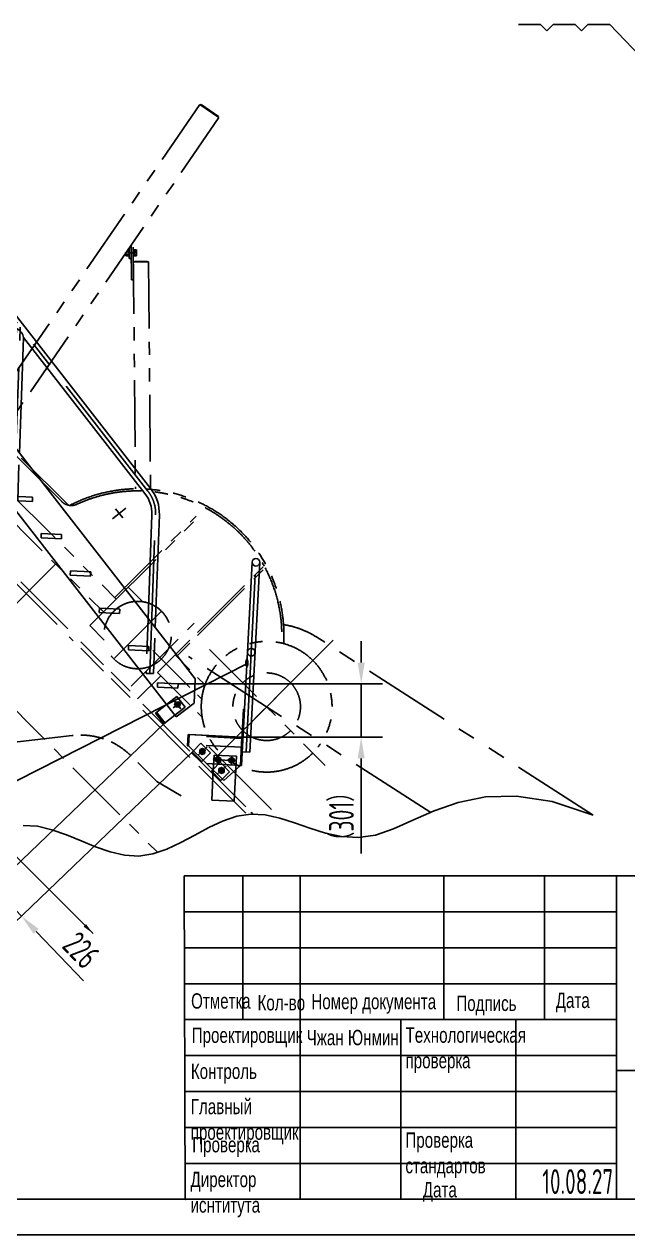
# Model space of a CAD drawing. Header units: millimetres. Extents: x 0 to 16800, y -469 to 11880.
# Drawn here: x 8400 to 11802, y 0 to 6825 of the extents above; entities that cross this region are included whole.
import ezdxf
from ezdxf.enums import TextEntityAlignment as Align

# ---------------------------------------------------------------- set-up
doc = ezdxf.new("R2010")
doc.units = ezdxf.units.MM
doc.header["$LTSCALE"] = 400
for name, pattern in [('F', [0.75, 0.5, -0.25]), ('G', [2, 1.25, -0.25, 0.25, -0.25]), ('K', [2.5, 1.25, -0.25, 0.25, -0.25, 0.25, -0.25])]:
    doc.linetypes.add(name, pattern=pattern)
for name, color, linetype in [('01', 7, 'Continuous'), ('02', 1, 'Continuous'), ('04', 2, 'F'), ('05', 4, 'G'), ('07', 6, 'K'), ('08', 1, 'Continuous'), ('11', 3, 'Continuous'), ('THICK', 7, 'Continuous')]:
    doc.layers.add(name, color=color, linetype=linetype)
doc.styles.get("Standard").update_dxf_attribs({"font": 'isocp', "width": 0.707, "bigfont": 'intecad.shx'})
doc.dimstyles.new('INTE', dxfattribs={"dimscale": 40, "dimtxt": 3.5, "dimasz": 3, "dimexe": 3, "dimexo": 0, "dimgap": 1, "dimtad": 1, "dimdec": 0, "dimdsep": 46, "dimtxsty": 'Standard', "dimcen": 0, "dimclrd": 1, "dimclre": 1, "dimclrt": 3, "dimaunit": 1, "dimadec": 0, "dimazin": 0, "dimtfac": 1, "dimtdec": 0, "dimtmove": 0, "dimatfit": 0, "dimfxl": 1, "dimarcsym": 0})

# ---------------------------------------------------------------- blocks, each defined once
blk = doc.blocks.new('*U1')
at = {"layer": '01'}
for p, q in [((-15.1, 5), (-15.1, 0)), ((0, 5), (-15.1, 5)), ((-15.1, 0), (0, 0)), ((0, 0), (-2.9, 5)), ((0, 5), (2.9, 0)), ((0, 5), (15.1, 5)), ((15.1, 0), (0, 0)), ((15.1, 5), (15.1, 0))]:
    blk.add_line(p, q, dxfattribs=at)
at = {"layer": '05'}
blk.add_line((0, 7.1), (0, -2.1), dxfattribs=at)
blk = doc.blocks.new('Q7')
at = {"layer": '07', "linetype": 'K', "ltscale": 0.75}
h = blk.add_hatch(color=6, dxfattribs=at)
h.paths.add_polyline_path([(51448, 1660.2), (51448, 1657.2), (51451, 1657.2)])
h.paths.add_polyline_path([(51377, 1660.8), (51374, 1657.8), (51377, 1657.8)])
h.paths.add_polyline_path([(51457.1, 1556.1), (51454.1, 1556.1), (51454.1, 1553.1)])
at = {"layer": '05', "color": 4, "linetype": 'G', "ltscale": 0.75}
blk.add_line((58584.2, 5593.9), (51319.5, -1670.8), dxfattribs=at)
at = {"layer": '05'}
blk.add_line((51893.5, -46.1), (53267.3, -1419.8), dxfattribs=at)
at = {"layer": '05', "color": 4, "linetype": 'G'}
blk.add_line((51004.9, -1150.9), (50329.1, -475.2), dxfattribs=at)
at = {"layer": '07', "color": 6, "linetype": 'K', "ltscale": 0.75}
for p, q in [((51080.3, 2544.9), (50973.2, 2471.3)), ((51074.2, 2545), (50975.3, 2477)), ((51074.2, 2545), (51076.2, 2542.1)), ((51080.3, 2544.9), (52243.7, 852.2)), ((50973.2, 2471.3), (52136.6, 778.5)), ((50975.3, 2477), (50977.3, 2474.1)), ((51434.9, 1708.3), (51504, 1707.7)), ((51438, 1708.3), (51437.8, 1691.5)), ((51438, 1708.3), (51438.1, 1725.1)), ((51450.5, 1718.2), (51438, 1718.3)), ((51438.1, 1725.1), (51450.6, 1724.9)), ((51478.8, 1707.9), (51442.3, 1708.3)), ((51455.7, 1740.1), (51443.9, 378.6)), ((51450.3, 1691.4), (51450.5, 1708.2)), ((51450.6, 1724.9), (51450.5, 1708.2)), ((51455.3, 1691.4), (51455.5, 1708.1)), ((51455.6, 1724.9), (51455.5, 1708.1)), ((51461.9, 1708.1), (51485.3, 1707.9)), ((51467.7, 1740), (51466.1, 1556)), ((51467.8, 1751.6), (51467.2, 1676)), ((51498.5, 1707.8), (51478.4, 1707.9)), ((51479.7, 1734.4), (51479.2, 1675.9)), ((51479.3, 1691.5), (51479.5, 1707.9)), ((51479.6, 1724.4), (51479.5, 1707.9)), ((51491, 1717.8), (51479.5, 1717.9)), ((51497.5, 1707.8), (51497.3, 1691.3)), ((51370, 1657.9), (51358.8, 375.4)), ((51370, 1657.9), (51358.8, 375.4)), ((51455, 1657.1), (51370, 1657.9)), ((51374, 1657.8), (51377, 1660.8)), ((51448, 1660.2), (51377, 1660.8)), ((51377, 1660.8), (51377, 1657.8)), ((51437.8, 1691.5), (51450.3, 1691.4)), ((51450.4, 1698.2), (51437.9, 1698.3)), ((51448, 1660.2), (51448, 1657.2)), ((51451, 1657.2), (51448, 1660.2)), ((51467.2, 1676), (51479.2, 1675.9)), ((51497.3, 1691.3), (51479.3, 1691.5)), ((51497.4, 1697.8), (51479.4, 1697.9)), ((51497.4, 1697.8), (51500.4, 1697.7)), ((51500.4, 1697.7), (51500.4, 1704.2)), ((51466.1, 1556), (51454.1, 1556.1)), ((51457.1, 1556.1), (51454.1, 1553.1)), ((51825.3, -411.3), (53708.4, 1471.9)), ((51885, -387), (53729.9, 1458)), ((52692.5, 897.9), (51551.6, -243.1)), ((52764.6, 825), (51624, -315.5)), ((51821.8, 286), (52305, 769.2)), ((51859.3, 306.5), (52313.5, 760.7)), ((51592.9, -284.4), (51093.4, 215.1)), ((51560, -234.6), (51101.8, 223.6)), ((51094.2, -449), (50703.6, -58.4)), ((51094.2, -432), (50709.6, -47.4)), ((51402.8, -258.2), (51484.7, -176.2)), ((51297, -311.7), (51596, -610.6)), ((51592.9, -284.4), (51701.1, -392.6)), ((51468.7, -735), (51113, -379.4)), ((51619.2, -474.5), (51701.1, -392.6)), ((51269.8, -607.6), (51136.5, -474.3)), ((51794.2, -477.7), (51816.7, -455.3)), ((51026.1, -528.1), (50373.7, -1180.5)), ((50399, -545.1), (50913.7, -1059.7)), ((51212.1, -566.9), (51136.5, -491.3)), ((51345.1, -532.3), (51136.5, -740.8)), ((51623.2, -613.3), (51751.9, -484.6)), ((51623.2, -648.7), (51751.9, -520)), ((51136.5, -642.5), (51220.6, -558.4)), ((51269.4, -607.2), (51319.3, -657.1)), ((51319.3, -657.1), (51136.5, -839.8)), ((51431.4, -805.2), (51301.2, -675.1)), ((51473.2, -763.3), (51580.9, -655.6)), ((51051.6, -727.5), (51094.2, -684.8)), ((51473.2, -798.7), (51580.9, -691)), ((51094.2, -783.1), (51070.1, -807.3)), ((51136.5, -1100), (51430.9, -805.6)), ((51094.2, -882.1), (51068, -908.4)), ((51136.5, -1135.4), (51430.9, -841)), ((51800.1, -1012.3), (52207.9, -1058.7)), ((50822.1, -1414.5), (51094.2, -1142.3)), ((50822.1, -1449.8), (51094.2, -1177.7)), ((51430.9, -1164.8), (51323.6, -1272.2)), ((51323.6, -1272.2), (51185.4, -1352.5)), ((50779.8, -1456.8), (50791.7, -1444.8))]:
    blk.add_line(p, q, dxfattribs=at)
at = {"layer": '07', "color": 6, "linetype": 'K'}
for p, q in [((48863.5, -1461.2), (50421.1, -458.5)), ((49778.8, -1445.8), (51144, -566.9)), ((51029.4, -1076.3), (50673.1, -1432.7))]:
    blk.add_line(p, q, dxfattribs=at)
at = {"layer": '07', "color": 6, "linetype": 'K', "ltscale": 0.75}
for centre, radius, start, end in [((51431.7, -446.4), 825, 62.39093, 183.33406), ((51431.7, -446.4), 813, 65.13339, 151.38058), ((51805.5, 360.2), 76, 245.13339, 315), ((51431.7, -446.4), 813, 152.20659, 183.17246), ((51431.4, -446), 190, 45, 170.38328), ((51431.4, -446), 190, 9.61672, 45), ((51431.4, -446), 190, 183.18586, 225), ((50704.1, -850.1), 368.5, 224.92226, 218.33024), ((51431.4, -446), 190, 225, 321.92891), ((50704.1, -850.1), 190.5, 224.84962, 212.01641), ((51754.2, -1415.7), 406, 90.32291, 108.82211), ((51754.2, -1415.7), 406, 83.51037, 84.34424), ((51754.2, -1415.7), 406, 115.2658, 133.79571)]:
    blk.add_arc(centre, radius, start, end, dxfattribs=at)
at = {"layer": '07', "color": 6, "linetype": 'K'}
blk.add_arc((50682.3, -864.2), 482.5, 98.75459, 122.77274, dxfattribs=at)
at = {"layer": '07', "color": 6, "linetype": 'K', "ltscale": 0.75, "xscale": -0.9999999999999999, "rotation": 89.4999999999318}
blk.add_blockref('*U1', (51455.5, 1708.1), dxfattribs=at)
blk = doc.blocks.new('*U24')
at = {"layer": '01'}
for p, q in [((0, 16.5), (-15, 7.8)), ((-15, 7.8), (-15, 0)), ((-15, -7.8), (-15, 0)), ((15, 7.8), (0, 16.5)), ((15, 0), (15, 7.8)), ((15, 0), (15, -7.8)), ((0, -16.5), (-15, -7.8)), ((15, -7.8), (0, -16.5))]:
    blk.add_line(p, q, dxfattribs=at)
at = {"layer": '05'}
for p, q in [((-16.9, 0), (16.3, 0)), ((0, -18.3), (0, 17.9))]:
    blk.add_line(p, q, dxfattribs=at)
blk = doc.blocks.new('10-1')
at = {"ltscale": 1.5}
for p, q in [((77234.4, 51903.8), (79818.4, 51903.8)), ((79818.4, 51903.8), (79818.4, 51861.5)), ((79818.4, 51900.6), (79821.4, 51900.6)), ((79821.4, 51900.6), (79821.4, 51864.6)), ((76602.3, 51442.5), (77088.9, 51850.8)), ((76668.1, 51442.5), (77116.1, 51818.4)), ((77234.4, 51861.5), (78347.8, 51861.5)), ((77848.4, 51442.5), (78347.8, 51861.5)), ((77914.2, 51442.5), (78413.6, 51861.5)), ((78413.6, 51861.5), (79058.7, 51861.5)), ((78909.7, 51271.6), (79612.6, 51861.5)), ((78936.8, 51239.2), (79678.4, 51861.5)), ((79124.5, 51861.5), (79612.6, 51861.5)), ((79678.4, 51861.5), (79818.4, 51861.5)), ((79818.4, 51864.6), (79821.4, 51864.6)), ((78909.7, 51271.6), (78936.8, 51239.2))]:
    blk.add_line(p, q, dxfattribs=at)
at = {"ltscale": 0.666667}
for p, q in [((78802.4, 51900.6), (78799.4, 51900.6)), ((78799.4, 51900.6), (78799.4, 51864.6)), ((78802.4, 51903.8), (79818.4, 51903.8)), ((78802.4, 51903.8), (78802.4, 51861.5)), ((79818.4, 51903.8), (79818.4, 51861.5)), ((79818.4, 51900.6), (79821.4, 51900.6)), ((79821.4, 51900.6), (79821.4, 51864.6)), ((78361.2, 51276.1), (79058.7, 51861.5)), ((78388.4, 51243.7), (79124.5, 51861.5)), ((78802.4, 51864.6), (78799.4, 51864.6)), ((78802.4, 51861.5), (79058.7, 51861.5)), ((79124.5, 51861.5), (79612.6, 51861.5)), ((79678.4, 51861.5), (79818.4, 51861.5)), ((79818.4, 51864.6), (79821.4, 51864.6)), ((78361.2, 51276.1), (78388.4, 51243.7))]:
    blk.add_line(p, q, dxfattribs=at)
for p, q in [((76236, 51442.5), (76132, 51353.5)), ((76236, 51442.5), (79179, 51442.5)), ((79179, 51442.5), (79244, 51366.4)), ((76132, 51226.5), (76132, 51353.5)), ((79080, 51226.5), (79244, 51366.4)), ((76132, 51226.5), (79080, 51226.5)), ((76145, 51147.5), (76145, 51226.5)), ((76221, 51147.5), (76221, 51226.5)), ((76145, 51147.5), (76221, 51147.5)), ((76145, 51147.5), (76221, 51147.5))]:
    blk.add_line(p, q)
for centre in [(79196.6, 51368), (76183, 51274.5), (76183, 51274.5), (79090.1, 51277.1)]:
    blk.add_circle(centre, 11)
for radius in [226.3, 184]:
    blk.add_arc((77234.4, 51677.5), radius, 90, 130)
at = {"ltscale": 1.5}
for centre in [(78380.6, 51799.7), (79645.5, 51799.7)]:
    blk.add_arc(centre, 70, 61.96647, 118.03353, dxfattribs=at)
at = {"ltscale": 0.666667}
for centre in [(79091.6, 51799.7), (79645.5, 51799.7)]:
    blk.add_arc(centre, 70, 61.96647, 118.03353, dxfattribs=at)
at = {"layer": '04', "color": 2, "linetype": 'F'}
for p, q in [((76403.3, 51275.5), (76602.3, 51442.5)), ((76668.1, 51442.5), (76430.5, 51243.1)), ((77644.8, 51271.6), (77848.4, 51442.5)), ((77914.2, 51442.5), (77672, 51239.2)), ((76254.1, 51332.9), (76273.2, 51349)), ((76254.1, 51332.9), (76328.8, 51245.5)), ((76273.2, 51349), (76347.9, 51261.5)), ((76521, 51332.9), (76540.1, 51349)), ((76521, 51332.9), (76595.7, 51245.5)), ((76540.1, 51349), (76614.8, 51261.5)), ((76787.9, 51332.9), (76807.1, 51349)), ((76787.9, 51332.9), (76862.6, 51245.5)), ((76807.1, 51349), (76881.7, 51261.5)), ((77054.8, 51332.9), (77074, 51349)), ((77054.8, 51332.9), (77129.5, 51245.5)), ((77074, 51349), (77148.6, 51261.5)), ((77321.7, 51332.9), (77340.9, 51349)), ((77321.7, 51332.9), (77396.4, 51245.5)), ((77340.9, 51349), (77415.5, 51261.5)), ((77588.6, 51332.9), (77607.8, 51349)), ((77588.6, 51332.9), (77663.3, 51245.5)), ((77607.8, 51349), (77682.4, 51261.5)), ((77855.5, 51332.9), (77874.7, 51349)), ((77855.5, 51332.9), (77930.2, 51245.5)), ((77874.7, 51349), (77949.4, 51261.5)), ((78089.6, 51332.9), (78108.7, 51349)), ((78089.6, 51332.9), (78164.2, 51245.5)), ((78108.7, 51349), (78183.4, 51261.5)), ((78356.5, 51332.9), (78375.6, 51349)), ((78356.5, 51332.9), (78431.1, 51245.5)), ((78375.6, 51349), (78450.3, 51261.5)), ((78623.4, 51332.9), (78642.5, 51349)), ((78623.4, 51332.9), (78698.1, 51245.5)), ((78642.5, 51349), (78717.2, 51261.5)), ((78890.3, 51332.9), (78909.4, 51349)), ((78890.3, 51332.9), (78965, 51245.5)), ((78909.4, 51349), (78984.1, 51261.5)), ((76145, 51299.5), (76145, 51226.5)), ((76145, 51299.5), (76221, 51299.5)), ((76221, 51299.5), (76221, 51226.5)), ((76328.8, 51245.5), (76347.9, 51261.5)), ((76595.7, 51245.5), (76614.8, 51261.5)), ((76862.6, 51245.5), (76881.7, 51261.5)), ((77129.5, 51245.5), (77148.6, 51261.5)), ((77396.4, 51245.5), (77415.5, 51261.5)), ((77663.3, 51245.5), (77682.4, 51261.5)), ((77930.2, 51245.5), (77949.4, 51261.5)), ((78164.2, 51245.5), (78183.4, 51261.5)), ((78431.1, 51245.5), (78450.3, 51261.5)), ((78698.1, 51245.5), (78717.2, 51261.5)), ((78965, 51245.5), (78984.1, 51261.5)), ((76145, 51155.5), (76221, 51155.5))]:
    blk.add_line(p, q, dxfattribs=at)
at = {"layer": '04', "color": 2, "linetype": 'F', "ltscale": 1.5}
for p, q in [((76403.3, 51275.5), (76430.5, 51243.1)), ((77644.8, 51271.6), (77672, 51239.2))]:
    blk.add_line(p, q, dxfattribs=at)
at = {"layer": '05', "ltscale": 1.5}
for p, q in [((77234.4, 51882.6), (79865.8, 51882.6)), ((77658.4, 51255.4), (78405.9, 51882.6)), ((78923.2, 51255.4), (79670.7, 51882.6)), ((76416.9, 51259.3), (77102.5, 51834.6))]:
    blk.add_line(p, q, dxfattribs=at)
at = {"layer": '05', "ltscale": 0.666667}
for p, q in [((78374.8, 51259.9), (79116.8, 51882.6)), ((78757.7, 51882.6), (79865.8, 51882.6))]:
    blk.add_line(p, q, dxfattribs=at)
at = {"layer": '05', "color": 4, "linetype": 'G', "ltscale": 1.5}
for p, q in [((77202.5, 51677.5), (77268.8, 51677.5)), ((77234.4, 51725.7), (77234.4, 51629.8))]:
    blk.add_line(p, q, dxfattribs=at)
at = {"layer": '05', "color": 4, "linetype": 'G'}
for p, q in [((79059.3, 51250.8), (79223.3, 51390.8)), ((79175.8, 51392.3), (79217.3, 51343.7)), ((76153.1, 51274.5), (76212.8, 51274.5)), ((76158.4, 51274.5), (76208.8, 51274.5)), ((76183, 51244.6), (76183, 51304.3)), ((76183, 51250.4), (76183, 51299.5)), ((79069.3, 51301.4), (79110.9, 51252.8))]:
    blk.add_line(p, q, dxfattribs=at)
blk.add_arc((77234.4, 51677.5), 205.2, 90, 130, dxfattribs=at)
at = {"rotation": 270.0000046057086}
blk.add_blockref('*U24', (76183, 51274.7), dxfattribs=at)
blk = doc.blocks.new('*U27')
at = {"layer": '01'}
for p, q in [((0, 16.5), (-15, 7.8)), ((-15, 7.8), (-15, 0)), ((-15, -7.8), (-15, 0)), ((15, 7.8), (0, 16.5)), ((15, 0), (15, 7.8)), ((15, 0), (15, -7.8)), ((0, -16.5), (-15, -7.8)), ((15, -7.8), (0, -16.5))]:
    blk.add_line(p, q, dxfattribs=at)
at = {"layer": '05'}
for p, q in [((-16.9, 0), (16.3, 0)), ((0, -18.3), (0, 17.9))]:
    blk.add_line(p, q, dxfattribs=at)
blk = doc.blocks.new('9-2')
at = {"ltscale": 2}
for p, q in [((65912.2, 30202.5), (65912.2, 31273.4)), ((65954.5, 30765.4), (65954.5, 31273.4)), ((65954.5, 30125.5), (65954.5, 30765.4)), ((65954.5, 30443.5), (65960.5, 30443.5)), ((65960.5, 30125.5), (65960.5, 30443.5)), ((65960.5, 30284.5), (65960.5, 30125.5)), ((65960.5, 30284.5), (65960.5, 30125.5)), ((66264.5, 30284.5), (65960.5, 30284.5)), ((65960.5, 30284.5), (66258.5, 30284.5)), ((66258.5, 30284.5), (66258.5, 30220.5)), ((66258.5, 30284.5), (66258.5, 30220.5)), ((66264.5, 30284.5), (66264.5, 30220.5)), ((65912.2, 30202.5), (65954.5, 30202.5)), ((66050.5, 30034.5), (66258.5, 30220.5)), ((66258.5, 30220.5), (66152.5, 30125.5)), ((66168.2, 30188.6), (66175.2, 30181.5)), ((66239.9, 30182.5), (66183.4, 30131.7)), ((66183.8, 30204.1), (66190.8, 30196.9)), ((66229.2, 30194.3), (66239.9, 30182.5)), ((66264.5, 30220.5), (66258.5, 30220.5)), ((65954.5, 30125.5), (65960.5, 30125.5)), ((65960.5, 30125.5), (66050.5, 30034.5)), ((65985.5, 30100.2), (65985.5, 29921.5)), ((66070.4, 30102.6), (66077.4, 30095.5)), ((66172.6, 30143.7), (66183.4, 30131.7)), ((66054.7, 30087.1), (66061.8, 30080)), ((66059.1, 30042.2), (66069.9, 30030.2)), ((66126.4, 30081.1), (66069.9, 30030.2)), ((66112.5, 30089.9), (66112.5, 29921.5)), ((66115.8, 30092.9), (66126.4, 30081.1)), ((65985.5, 29921.5), (66112.5, 29921.5))]:
    blk.add_line(p, q, dxfattribs=at)
for centre, radius in [((65933.4, 31273.4), 21.1), ((66179.5, 30192.8), 11), ((66011.5, 30150.5), 11), ((66011.5, 30150.5), 11), ((66066.1, 30091.3), 11), ((66087.5, 30150.5), 11), ((66087.5, 30150.5), 11)]:
    blk.add_circle(centre, radius, dxfattribs=at)
for centre, start, end in [((66176, 30196.3), 44.68345, 224.68345), ((66183, 30189.2), 224.68345, 44.68345), ((66062.5, 30094.9), 44.68345, 224.68345), ((66069.6, 30087.8), 224.68345, 44.68345)]:
    blk.add_arc(centre, 11, start, end, dxfattribs=at)
at = {"layer": '04', "color": 2, "linetype": 'F'}
for p, q in [((65960.5, 30277.5), (66258.5, 30277.5)), ((65960.5, 30227.5), (66258.5, 30227.5))]:
    blk.add_line(p, q, dxfattribs=at)
at = {"layer": '04', "color": 2, "linetype": 'F', "ltscale": 2}
for p, q in [((66189.7, 30238.3), (66133.2, 30187.4)), ((66189.7, 30238.3), (66229.2, 30194.3)), ((65985.5, 30175.5), (65985.5, 30100.2)), ((65985.5, 30175.5), (66112.5, 30175.5)), ((66112.5, 30175.5), (66112.5, 30089.9)), ((66133.2, 30187.4), (66172.6, 30143.7)), ((66235.8, 30187), (66179.4, 30136.1)), ((66152.5, 30125.5), (65960.5, 30125.5)), ((66076.2, 30136.8), (66019.8, 30086)), ((66076.2, 30136.8), (66115.8, 30092.9)), ((66019.8, 30086), (66059.1, 30042.2)), ((66122.4, 30085.5), (66065.9, 30034.7))]:
    blk.add_line(p, q, dxfattribs=at)
blk.add_circle((65933.4, 30765.4), 21.1, dxfattribs=at)
at = {"layer": '05', "color": 4, "linetype": 'G', "ltscale": 2}
for p, q in [((65933.4, 30202.5), (65933.4, 31294.5)), ((66011.5, 30176.4), (66011.5, 30125.5)), ((66011.5, 30175.5), (66011.5, 30121.4)), ((66087.5, 30175.5), (66087.5, 30123)), ((66087.5, 30172.8), (66087.5, 30125.5)), ((66153.4, 30219.1), (66202, 30170)), ((66194.3, 30206.1), (66164, 30178.8)), ((65985.5, 30150.5), (66112.5, 30150.5)), ((66113.6, 30150.5), (65987.8, 30150.5)), ((66041.8, 30115.9), (66088.6, 30068.5)), ((66080.8, 30104.6), (66050.6, 30077.4))]:
    blk.add_line(p, q, dxfattribs=at)
for p in [(66011.8, 30150.9), (66087.8, 30150.5), (66179.4, 30192.4), (66065.9, 30091)]:
    blk.add_blockref('*U27', p)
at = {"layer": '02', "width": 0.605172}
blk.add_text('●', height=20, dxfattribs=at).set_placement((66173.4, 30182.2), (66185.4, 30182.2), align=Align.FIT)
blk = doc.blocks.new('*D33')
at = {"layer": '08', "color": 1, "lineweight": -2}
for p, q in [((9186.6, 2881.1), (8141, 1877.1)), ((9343.2, 2718), (8297.6, 1714)), ((8144.5, 2046.7), (8061.3, 2133.3)), ((8227.6, 1960.2), (8384.1, 1797.1)), ((8467.2, 1710.6), (8734.3, 1432.4))]:
    blk.add_line(p, q, dxfattribs=at)
at = {"layer": '08', "color": 1}
for points in [[(8158.9, 2060.6), (8130, 2032.9), (8227.6, 1960.2)], [(8481.7, 1724.4), (8452.8, 1696.7), (8384.1, 1797.1)]]:
    blk.add_solid(points, dxfattribs=at)
at = {"layer": 'Defpoints', "color": 0}
for p in [(9186.6, 2881.1), (9343.2, 2718), (8384.1, 1797.1)]:
    blk.add_point(p, dxfattribs=at)
at = {"layer": '08', "color": 3, "insert": (8721.7, 1604.4), "char_height": 140, "attachment_point": 5, "rotation": 313.83763}
blk.add_mtext('226', dxfattribs=at)
blk = doc.blocks.new('*D42')
at = {"layer": '08', "color": 1, "lineweight": -2}
for p, q in [((10299.3, 3226.1), (10299.3, 3346.1)), ((9266.8, 3106.1), (10419.3, 3106.1)), ((10299.3, 3106.1), (10299.3, 2805.2)), ((9627.5, 2805.2), (10419.3, 2805.2)), ((10299.3, 2685.2), (10299.3, 2149.1))]:
    blk.add_line(p, q, dxfattribs=at)
at = {"layer": '08', "color": 1}
for points in [[(10279.3, 3226.1), (10319.3, 3226.1), (10299.3, 3106.1)], [(10279.3, 2685.2), (10319.3, 2685.2), (10299.3, 2805.2)]]:
    blk.add_solid(points, dxfattribs=at)
at = {"layer": 'Defpoints', "color": 0}
for p in [(9266.8, 3106.1), (9627.5, 2805.2), (10299.3, 2805.2)]:
    blk.add_point(p, dxfattribs=at)
at = {"layer": '08', "color": 3, "insert": (10189.3, 2357.2), "char_height": 140, "attachment_point": 5, "rotation": 90}
blk.add_mtext('（301）', dxfattribs=at)
blk = doc.blocks.new('*U58')
at = {"layer": '01'}
blk.add_lwpolyline([(25, 5), (415, 5)], dxfattribs=at)
at = {"layer": '02'}
blk.add_lwpolyline([(0, 0), (420, 0)], dxfattribs=at)

msp = doc.modelspace()

# ---------------------------------------------------------------- linework, layer by layer
at = {"layer": '02'}
for p, q in [((11186.7, 6822.9), (11310.7, 6822.9)), ((11310.7, 6822.9), (11346, 6787.6)), ((11346, 6787.6), (11381.4, 6822.9)), ((11381.4, 6822.9), (11505.4, 6822.9)), ((11505.4, 6822.9), (11540.7, 6787.6)), ((11540.7, 6787.6), (11576.1, 6822.9)), ((11576.1, 6822.9), (11700.1, 6822.9)), ((13171.1, 5282.8), (11700.1, 6822.9)), ((9655.2, 3219), (5250.5, 982.5))]:
    msp.add_line(p, q, dxfattribs=at)
msp.add_lwpolyline([(8394.2, 2307.9), (8474.8, 2303.1), (8556.2, 2283.9), (8638, 2255), (8720.1, 2221.3), (8802.2, 2187.6), (8884, 2158.8), (8965.4, 2139.5), (9046, 2134.7), (9125.8, 2147.6), (9204.8, 2174.9), (9283.4, 2211.7), (9361.7, 2253.5), (9440, 2295.2), (9518.5, 2332.1), (9597.6, 2359.3), (9677.3, 2372.2), (9758, 2367.5), (9840.1, 2349), (9923.8, 2322.1), (10009.6, 2292.3), (10097.7, 2265.1), (10188.6, 2245.8), (10282.6, 2240), (10380, 2253), (10481.8, 2287.8), (10591.1, 2336.7), (10711.4, 2389.9), (10846.5, 2437.2), (11000, 2468.5), (11175.5, 2473.7), (11376.6, 2442.9), (11607.1, 2365.9)], dxfattribs=at)
at = {"layer": '08', "color": 1}
msp.add_line((7683.5, 2802.6), (8787.9, 1698.2), dxfattribs=at)
msp.add_solid([(8749, 1751.3), (8734.8, 1737.2), (8784.3, 1701.8)], dxfattribs=at)
at = {"layer": 'THICK'}
for p, q in [((9302, 2023.1), (9307.5, 200)), ((9302, 2023.1), (16600, 2023.1)), ((9631.6, 2022.2), (9631.6, 2023.1)), ((9631.7, 1212.8), (9631.7, 2023.1)), ((9955.8, 200), (9955.8, 2023.1)), ((10766, 1212.8), (10766, 2023.1)), ((11333.2, 1212.8), (11333.2, 2023.1)), ((11738.4, 200), (11738.4, 2023.1)), ((9307.5, 1415.4), (11738.4, 1415.4)), ((9307.5, 1212.8), (11738.4, 1212.8)), ((10523, 200), (10523, 1212.8)), ((11171.2, 200), (11171.2, 1212.8)), ((11738.4, 925.7), (13966.6, 925.7)), ((9307.5, 200), (16600, 200))]:
    msp.add_line(p, q, dxfattribs=at)
at = {"layer": 'THICK', "color": 3}
for p, q in [((9307.5, 1820.5), (11738.4, 1820.5)), ((9307.5, 1618), (11738.4, 1618)), ((9307.5, 1010.3), (11738.4, 1010.3)), ((9307.5, 807.7), (11738.4, 807.7)), ((9307.5, 605.1), (11738.4, 605.1)), ((9307.5, 402.6), (11738.4, 402.6))]:
    msp.add_line(p, q, dxfattribs=at)
for p in [(9307.5, 402.6), (9307.5, 200)]:
    msp.add_point(p, dxfattribs=at)

# ---------------------------------------------------------------- block references
at = {"layer": '01', "xscale": -1}
for name, p, rotation in [('10-1', (15608.9, -88622.3), 307.9044819284444), ('9-2', (73912.6, -30889.9), 357)]:
    msp.add_blockref(name, p, dxfattribs=dict(at, rotation=rotation))
at = {"layer": '04', "xscale": 40, "yscale": 40, "zscale": 40}
msp.add_blockref('*U58', (0, 0), dxfattribs=at)
at = {"layer": '05', "xscale": -1}
msp.add_blockref('Q7', (60470.7, 3827.1), dxfattribs=at)

# ---------------------------------------------------------------- texts
at = {"layer": '01', "char_height": 86.385, "attachment_point": 1}
for s, insert in [('{\\fArial|b0|i0|c204|p34;Отметка}', (9340.6, 1361.4)), ('{\\fArial|b0|i0|c204|p34;Кол-во}', (9715.3, 1351.5)), ('{\\fArial|b0|i0|c204|p34;Номер документа}', (10018.7, 1358.1)), ('{\\fArial|b0|i0|c204|p34;Подпись}', (10835.8, 1348.2)), ('{\\fArial|b0|i0|c204|p34;Дата}', (11396.1, 1364.7)), ('{\\fArial|b0|i0|c204|p34;Проектировщик}', (9344.4, 1168.5)), ('{\\fArial|b0|i0|c204|p34;Технологическая\\Pпроверка}', (10549.5, 1169.1)), ('{\\fArial|b0|i0|c204|p34;\\C3;Чжан Юнмин}', (9992.2, 1155.2)), ('{\\fArial|b0|i0|c204|p34;Контроль}', (9339.5, 965)), ('{\\fArial|b0|i0|c204|p34;Главный\\Pпроектировщик}', (9338.7, 766.2)), ('{\\fArial|b0|i0|c204|p34;Проверка}', (9347.1, 551.3)), ('{\\fArial|b0|i0|c204|p34;Проверка\\Pстандартов}', (10548.7, 577)), ('{\\fArial|b0|i0|c204|p34;Директор\\Pиснтитута}', (9337.4, 355.1)), ('{\\fArial|b0|i0|c204|p34;Дата}', (10646.8, 297.3))]:
    msp.add_mtext(s, dxfattribs=dict(at, insert=insert))
at = {"layer": '02', "width": 0.605172}
msp.add_text('●', height=40, dxfattribs=at).set_placement((9643.2, 3199), (9667.2, 3199), align=Align.FIT)
at = {"layer": '11', "width": 0.642055}
msp.add_text('10.08.27', height=140, dxfattribs=at).set_placement((11320, 230), (11720, 230), align=Align.FIT)

# ---------------------------------------------------------------- dimensions: what is measured, and where the dimension line sits
at = {"layer": '08'}
dim = msp.add_linear_dim(base=(10299.3, 2805.2), p1=(9266.8, 3106.1), p2=(9627.5, 2805.2), angle=90, text='（<>）', dimstyle='INTE', dxfattribs=at)
dim.commit()
dim.dimension.update_dxf_attribs({"geometry": '*D42', "text_midpoint": (10189.3, 2357.2)})
dim = msp.add_aligned_dim(p1=(9186.6, 2881.1), p2=(9343.2, 2718), distance=-1329.6, dimstyle='INTE', dxfattribs=at)
dim.commit()
dim.dimension.update_dxf_attribs({"geometry": '*D33', "text_midpoint": (8721.7, 1604.4)})

doc.saveas('drawing.dxf')
